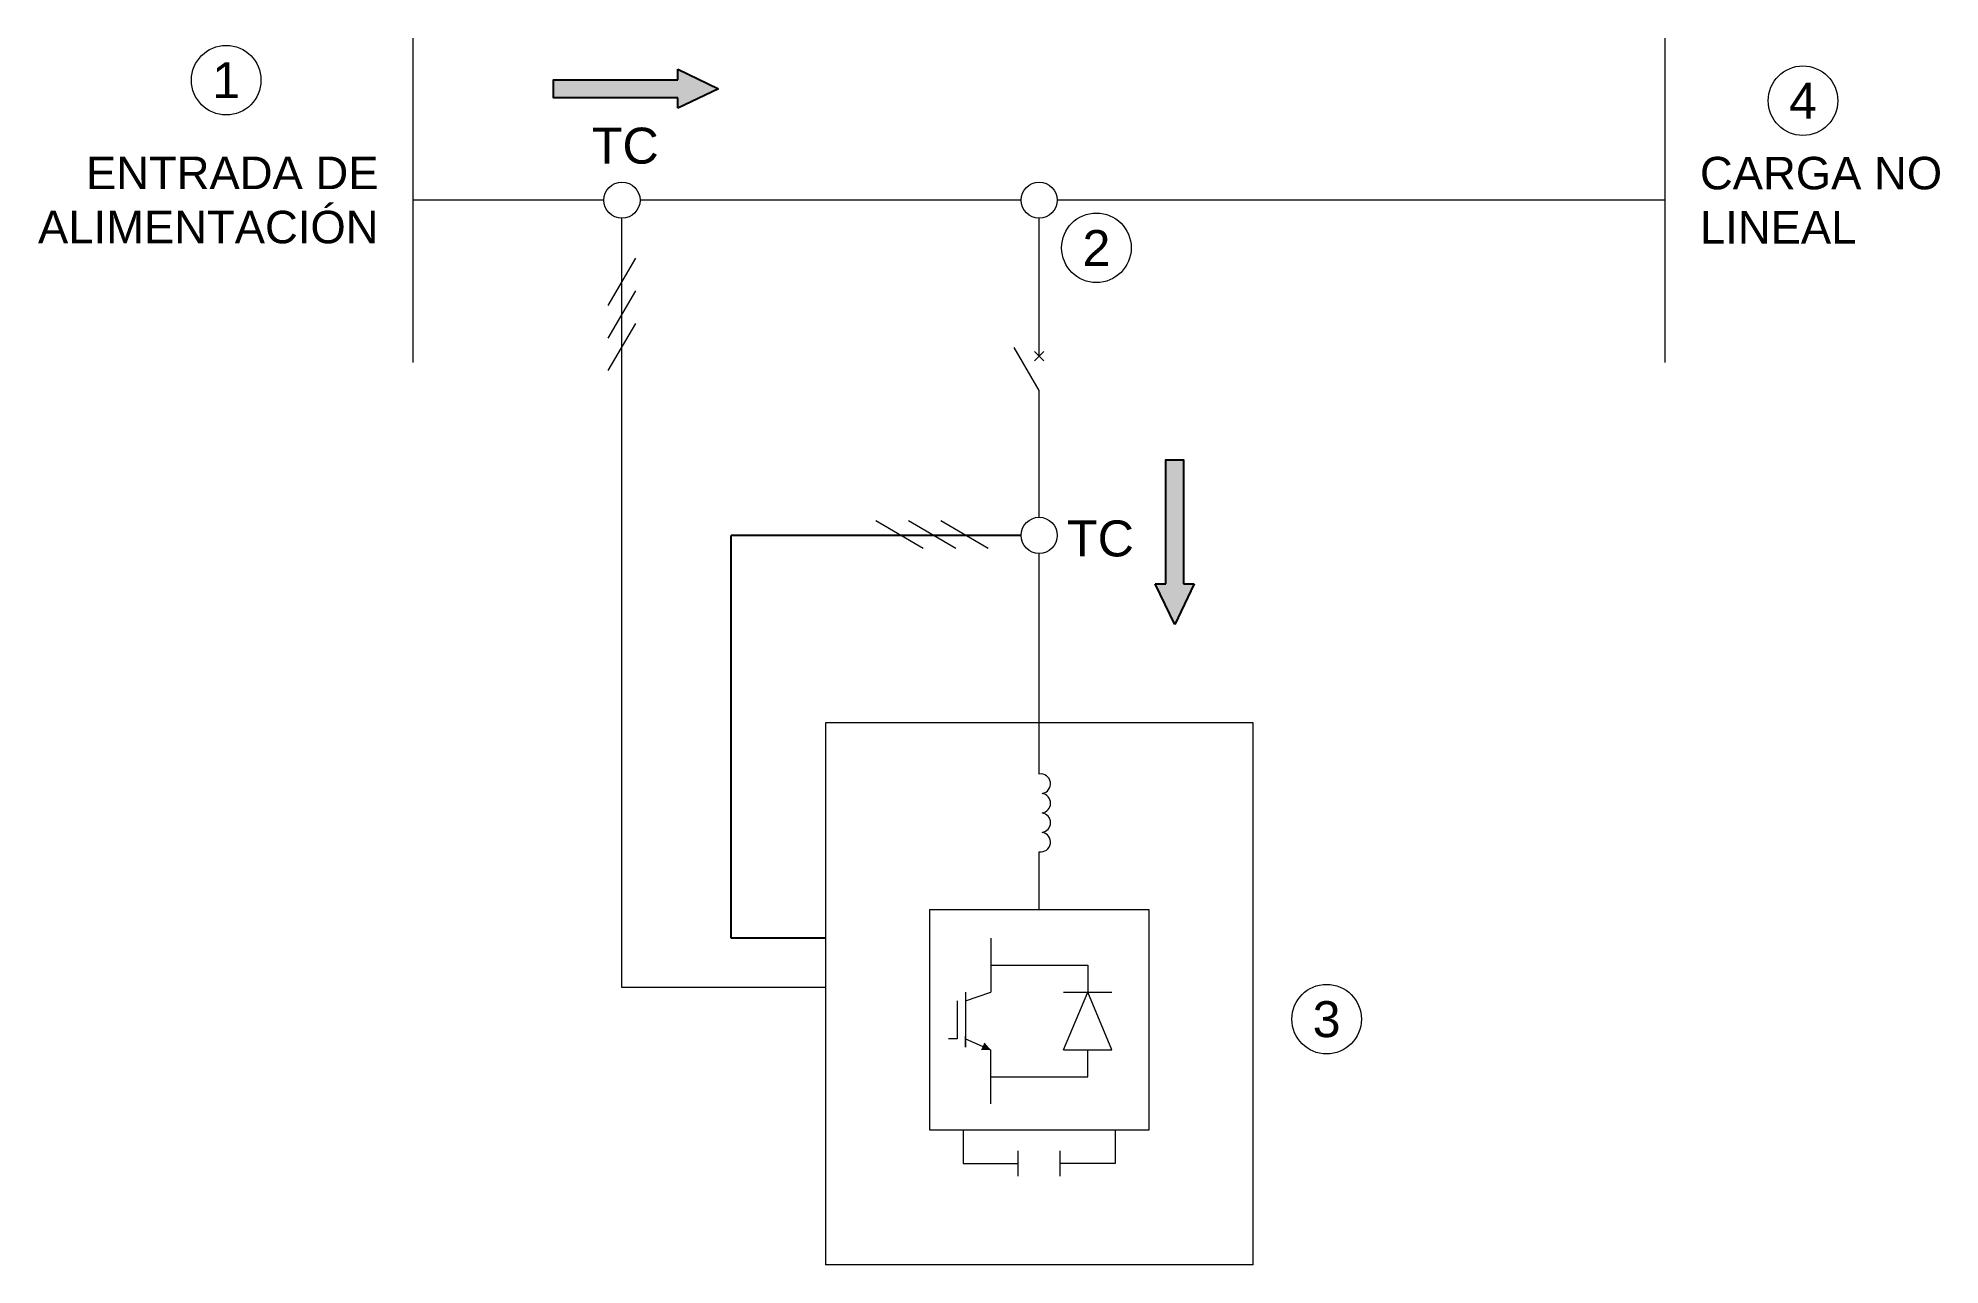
# Model space of a CAD drawing. Header units: millimetres. Extents: x -118 to 175, y -164 to 25.
import ezdxf
from ezdxf.enums import TextEntityAlignment as Align

# ---------------------------------------------------------------- set-up
doc = ezdxf.new("R2010")
doc.units = ezdxf.units.MM
doc.layers.add('ACOT', color=7, linetype='Continuous')
doc.styles.get("Standard").update_dxf_attribs({"font": 'arial.ttf'})

msp = doc.modelspace()

# ---------------------------------------------------------------- hatches: boundary and pattern name
h = msp.add_hatch(color=256)
h.dxf.hatch_style = 1
h.paths.add_polyline_path([(-19.62, 20.13), (-19.62, 18.51), (-38.7, 18.51), (-38.7, 15.75), (-19.62, 15.75), (-19.62, 14.14), (-13.35, 17.13)])
h = msp.add_hatch(color=256)
h.dxf.hatch_style = 1
h.paths.add_polyline_path([(59.83, -59), (58.21, -59), (58.21, -39.92), (55.45, -39.92), (55.45, -59), (53.83, -59), (56.83, -65.27)])
at = {"layer": 'ACOT', "lineweight": 18, "ltscale": 50}
msp.add_hatch(color=0, dxfattribs=at).paths.add_polyline_path([(28.52, -130.67), (27.04, -130.73), (27.56, -129.55)])

# ---------------------------------------------------------------- linework, layer by layer
for p, q in [((-19.62, 20.13), (-13.35, 17.13)), ((-13.35, 17.13), (-19.62, 14.14)), ((-11.38, -113.53), (-11.38, -51.55)), ((33.21, -51.55), (-11.38, -51.55)), ((56.83, -65.27), (53.83, -59)), ((59.83, -59), (56.83, -65.27)), ((3.11, -113.53), (-11.38, -113.53))]:
    msp.add_line(p, q)
at = {"lineweight": 18}
for p, q in [((132.28, 0), (38.78, 0)), ((68.09, 0), (38.78, 0)), ((132.28, 0), (68.09, 0)), ((-30.98, 0), (-60.29, 0)), ((-30.98, 0), (-60.29, 0)), ((-28.19, -121.07), (-28.19, -2.78)), ((33.21, 0), (-25.41, 0)), ((33.21, 0), (-25.41, 0)), ((35.99, -24), (35.99, -2.78)), ((-30.31, -16.21), (-26.08, -8.94)), ((-30.31, -21.21), (-26.08, -13.94)), ((-30.31, -26.21), (-26.08, -18.94)), ((35.99, -48.76), (35.99, -29.28)), ((18.15, -53.55), (10.88, -49.32)), ((23.15, -53.55), (15.88, -49.32)), ((28.15, -53.55), (20.88, -49.32)), ((35.99, -88.26), (35.99, -54.33)), ((35.99, -109.16), (35.99, -100.23)), ((28.54, -113.53), (28.54, -121.83)), ((28.54, -117.68), (43.45, -117.68)), ((43.45, -117.68), (43.45, -121.83)), ((3.11, -121.07), (-28.19, -121.07)), ((24.65, -121.83), (24.65, -130.28)), ((24.65, -123.13), (28.54, -121.83)), ((39.72, -121.83), (47.18, -121.83)), ((39.72, -130.67), (43.45, -121.83)), ((47.18, -130.67), (43.45, -121.83)), ((23.35, -123.13), (23.35, -128.98)), ((24.65, -130.28), (24.65, -128.59)), ((23.35, -128.98), (22.05, -128.98)), ((24.65, -130.28), (24.65, -128.98)), ((28.52, -130.67), (28.52, -138.98)), ((39.72, -130.67), (47.18, -130.67)), ((43.45, -134.83), (43.45, -130.67)), ((28.52, -134.83), (43.45, -134.83)), ((19.1, -142.96), (24.3, -142.96)), ((24.3, -142.96), (24.3, -148.16)), ((47.69, -142.96), (47.69, -148.16)), ((32.75, -150.11), (32.75, -146.21)), ((39.24, -150.11), (39.24, -146.21)), ((24.3, -148.16), (32.75, -148.16)), ((47.69, -148.16), (39.24, -148.16)), ((35.99, -163.77), (3.11, -163.77)), ((68.88, -163.77), (35.99, -163.77))]:
    msp.add_line(p, q, dxfattribs=at)
at = {"color": 0, "lineweight": 18}
for p, q in [((35.99, -29.28), (32.13, -22.66)), ((35.27, -23.27), (36.72, -24.73)), ((35.27, -24.73), (36.72, -23.27))]:
    msp.add_line(p, q, dxfattribs=at)
for points in [[(-19.62, 15.75), (-38.7, 15.75), (-38.7, 18.51), (-19.62, 18.51)], [(-19.62, 18.51), (-19.62, 20.13)], [(-19.62, 14.14), (-19.62, 15.75)], [(55.45, -59), (55.45, -39.92), (58.21, -39.92), (58.21, -59)], [(53.83, -59), (55.45, -59)], [(58.21, -59), (59.83, -59)]]:
    msp.add_lwpolyline(points)
at = {"lineweight": 18}
for centre in [(-28.19, 0), (35.99, 0), (35.99, -51.55)]:
    msp.add_circle(centre, 2.78, dxfattribs=at)
at = {"layer": 'ACOT', "color": 0, "lineweight": 18, "ltscale": 50}
for p, q in [((-60.29, -24.94), (-60.29, 24.94)), ((132.28, -24.94), (132.28, 24.94)), ((24.63, -128.98), (28.52, -130.67))]:
    msp.add_line(p, q, dxfattribs=at)
at = {"layer": 'ACOT', "color": 0, "linetype": 'ByBlock', "lineweight": 18, "ltscale": 80}
msp.add_lwpolyline([(68.88, -163.77), (68.88, -80.4), (3.11, -80.4), (3.11, -163.77)], dxfattribs=at)
msp.add_lwpolyline([(19.1, -109.16), (19.1, -142.96), (52.89, -142.96), (52.89, -109.16)], close=True, dxfattribs=at)
at = {"layer": 'ACOT', "color": 0, "lineweight": 18, "ltscale": 50}
for centre in [(-89.07, 18.46), (153.48, 15.3), (44.79, -7.32), (80.2, -125.96)]:
    msp.add_circle(centre, 5.35, dxfattribs=at)
at = {"layer": 'ACOT', "color": 0, "lineweight": 18, "ltscale": 25}
for centre, start, end in [((36.22, -89.76), 278.6756, 98.6756), ((36.22, -92.75), 278.6756, 81.3244), ((36.22, -95.74), 278.6756, 81.3244), ((36.22, -98.73), 261.3244, 81.3244)]:
    msp.add_arc(centre, 1.51, start, end, dxfattribs=at)

# ---------------------------------------------------------------- texts
at = {"color": 0, "lineweight": 18}
for s, height, p in [('1', 5.53, (-89.07, 18.46)), ('4', 5.53, (153.48, 15.3)), ('TC', 5.534, (-27.69, 8.39)), ('2', 5.53, (44.79, -7.32)), ('TC', 5.534, (45.41, -52.02)), ('3', 5.53, (80.2, -125.96))]:
    msp.add_text(s, height=height, dxfattribs=at).set_placement(p, align=Align.MIDDLE)
at = {"lineweight": 18, "char_height": 5}
for s, insert, width, attachment_point in [('{ENTRADA DE\\PALIMENTACIÓN}', (-65.64, 0), 55.2859, 6), ('{CARGA NO LINEAL}', (137.63, 0), 39.2501, 4)]:
    msp.add_mtext(s, dxfattribs=dict(at, insert=insert, width=width, attachment_point=attachment_point))

doc.saveas('drawing.dxf')
